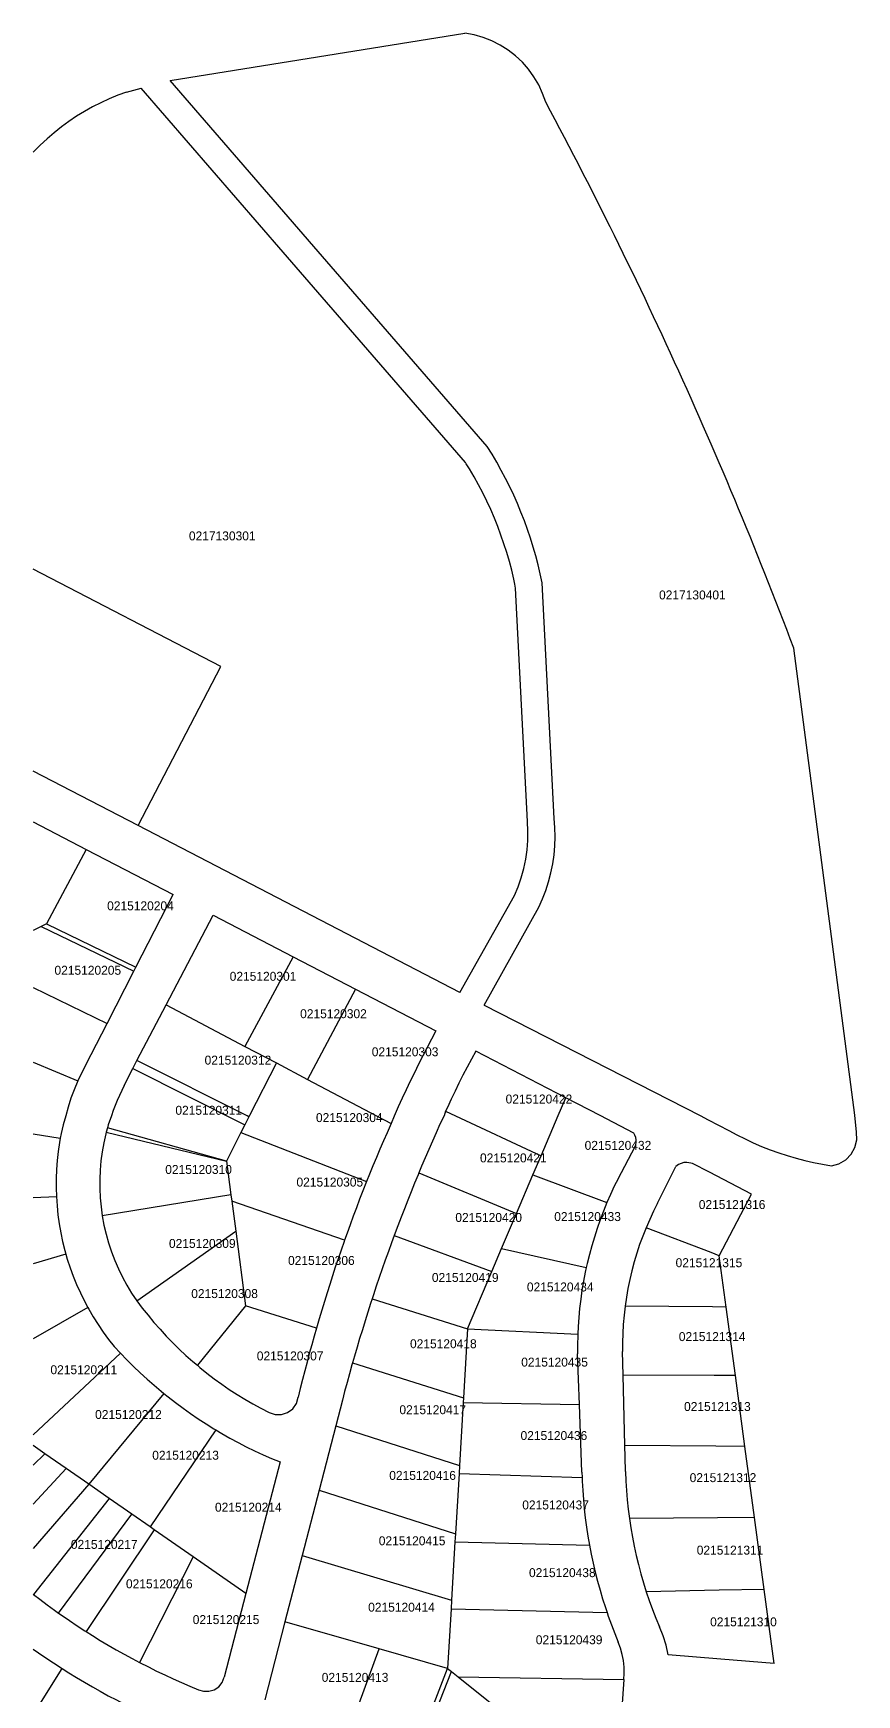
# Model space of a CAD drawing. Header units: inches. Extents: x 3124125 to 3125044, y 10078088 to 10081790.
# Drawn here: x 3124125 to 3125044, y 10079935 to 10081790 of the extents above; entities that cross this region are included whole.
import ezdxf

# ---------------------------------------------------------------- set-up
doc = ezdxf.new("R2010")
doc.units = ezdxf.units.IN
doc.header["$MEASUREMENT"] = 0
doc.layers.add('labels', color=10, linetype='Continuous')
doc.layers.add('parcels', color=10, linetype='Continuous')

msp = doc.modelspace()

# ---------------------------------------------------------------- linework, layer by layer
at = {"layer": 'parcels', "color": 7}
for p, q in [((3124277.583333, 10081737.333333), (3124606.583333, 10081790.25)), ((3124229.083333, 10081724.583333), (3124245.25, 10081728.833333)), ((3124403.916667, 10081545.666667), (3124245.25, 10081728.833333)), ((3124442.833333, 10081546.583333), (3124277.583333, 10081737.333333)), ((3124607.166667, 10081311.083333), (3124403.916667, 10081545.666667)), ((3124631.5, 10081328.833333), (3124442.833333, 10081546.583333)), ((3124608.166667, 10081309.5), (3124607.166667, 10081311.083333)), ((3124663, 10081170.583333), (3124662.25, 10081175)), ((3124706, 10080913.416667), (3124692.833333, 10081176.5)), ((3124676.5, 10080910.083333), (3124663, 10081170.583333)), ((3125041.666667, 10080582.083333), (3124973.583333, 10081103.5)), ((3124241.916667, 10080905.75), (3124125, 10080966.5)), ((3124125, 10080909.666667), (3124184, 10080878.75)), ((3124600.75, 10080719.333333), (3124241.916667, 10080905.75)), ((3124184, 10080878.75), (3124139.833333, 10080795.75)), ((3124184, 10080878.75), (3124281.083333, 10080828.5)), ((3124239.583333, 10080747.333333), (3124281.083333, 10080828.5)), ((3124600.75, 10080719.333333), (3124661.916667, 10080827.5)), ((3124273.416667, 10080705.25), (3124325.583333, 10080805.5)), ((3124325.583333, 10080805.5), (3124415, 10080759.083333)), ((3124628.083333, 10080705.166667), (3124688.916667, 10080814.5)), ((3124133.916667, 10080792.833333), (3124125, 10080788.416667)), ((3124139.833333, 10080795.75), (3124133.916667, 10080792.833333)), ((3124133.916667, 10080792.833333), (3124237.25, 10080742.833333)), ((3124139.833333, 10080795.75), (3124239.583333, 10080747.333333)), ((3124237.25, 10080742.833333), (3124239.583333, 10080747.333333)), ((3124415, 10080759.083333), (3124361.166667, 10080659)), ((3124415, 10080759.083333), (3124484.583333, 10080723)), ((3124207.5, 10080684.583333), (3124237.25, 10080742.833333)), ((3124125, 10080724.833333), (3124207.5, 10080684.583333)), ((3124484.583333, 10080723), (3124431.083333, 10080622.166667)), ((3124484.583333, 10080723), (3124574.333333, 10080676.5)), ((3124240.583333, 10080643.25), (3124273.416667, 10080705.25)), ((3124273.416667, 10080705.25), (3124361.166667, 10080659)), ((3124628.083333, 10080705.166667), (3124869.083333, 10080581.833333)), ((3124183.833333, 10080638.25), (3124207.5, 10080684.583333)), ((3124361.166667, 10080659), (3124396.25, 10080640.5)), ((3124719.083333, 10080601.75), (3124618.833333, 10080653.5)), ((3124125, 10080641.333333), (3124174.916667, 10080620.666667)), ((3124226.583333, 10080615.25), (3124236.083333, 10080634.25)), ((3124236.083333, 10080634.25), (3124240.583333, 10080643.25)), ((3124236.083333, 10080634.25), (3124360.916667, 10080571.5)), ((3124363.583333, 10080581.5), (3124240.583333, 10080643.25)), ((3124396.25, 10080640.5), (3124366.083333, 10080581.833333)), ((3124396.25, 10080640.5), (3124431.083333, 10080622.166667)), ((3124431.083333, 10080622.166667), (3124508.083333, 10080581.583333)), ((3124710.583333, 10080581.75), (3124719.083333, 10080601.75)), ((3124757.583333, 10080581.75), (3124719.083333, 10080601.75)), ((3124365.416667, 10080580.5), (3124360.916667, 10080571.5)), ((3124365.416667, 10080580.5), (3124363.583333, 10080581.5)), ((3124366.083333, 10080581.833333), (3124365.416667, 10080580.5)), ((3124508.083333, 10080581.583333), (3124524.25, 10080573.083333)), ((3124527.833333, 10080581.083333), (3124524.25, 10080573.083333)), ((3124585.083333, 10080586.75), (3124583.333333, 10080581.583333)), ((3124585.083333, 10080586.75), (3124596.083333, 10080581.5)), ((3124596.083333, 10080581.5), (3124691.5, 10080536.833333)), ((3124691.5, 10080536.833333), (3124710.583333, 10080581.75)), ((3124795.166667, 10080562.25), (3124757.583333, 10080581.75)), ((3124869.083333, 10080581.833333), (3124877.916667, 10080577.166667)), ((3125043.416667, 10080563.333333), (3125041.666667, 10080582.083333)), ((3124125, 10080561.416667), (3124155.166667, 10080556.666667)), ((3124207.75, 10080568.166667), (3124206.416667, 10080563.25)), ((3124206.416667, 10080563.25), (3124340.583333, 10080530.75)), ((3124340.583333, 10080530.75), (3124207.75, 10080568.166667)), ((3124356.583333, 10080562.916667), (3124340.583333, 10080530.75)), ((3124360.916667, 10080571.5), (3124356.583333, 10080562.916667)), ((3124356.583333, 10080562.916667), (3124496.916667, 10080508.166667)), ((3124877.916667, 10080577.166667), (3124901.166667, 10080565)), ((3124777.416667, 10080511.25), (3124796.416667, 10080547.333333)), ((3124796.416667, 10080547.333333), (3124797.416667, 10080549.25)), ((3124340.583333, 10080530.75), (3124345.5, 10080493.416667)), ((3124682.5, 10080515.666667), (3124691.5, 10080536.833333)), ((3124821.583333, 10080484.083333), (3124842.083333, 10080524.916667)), ((3124860.666667, 10080528.083333), (3124858.583333, 10080528.75)), ((3124879.333333, 10080518.416667), (3124860.666667, 10080528.083333)), ((3124555.25, 10080517.916667), (3124664.083333, 10080472.25)), ((3124664.083333, 10080472.25), (3124682.5, 10080515.666667)), ((3124682.5, 10080515.666667), (3124765, 10080484.583333)), ((3124926.166667, 10080494.083333), (3124879.333333, 10080518.416667)), ((3124125, 10080490.166667), (3124150.833333, 10080491.25)), ((3124345.5, 10080493.416667), (3124202, 10080469.666667)), ((3124345.5, 10080493.416667), (3124346.416667, 10080486.333333)), ((3124346.416667, 10080486.333333), (3124350.833333, 10080452.583333)), ((3124472.25, 10080442.5), (3124346.416667, 10080486.333333)), ((3124890.416667, 10080425.333333), (3124926.166667, 10080494.083333)), ((3124647.5, 10080433.166667), (3124664.083333, 10080472.25)), ((3124240.666667, 10080374.75), (3124350.833333, 10080452.583333)), ((3124350.833333, 10080452.583333), (3124361.833333, 10080369.25)), ((3124812.75, 10080465.916667), (3124808.75, 10080456.583333)), ((3124881.416667, 10080428.833333), (3124808.75, 10080456.583333)), ((3124527.833333, 10080448), (3124636.583333, 10080407.583333)), ((3124636.583333, 10080407.583333), (3124647.5, 10080433.166667)), ((3124647.5, 10080433.166667), (3124742, 10080412)), ((3124161.416667, 10080427.083333), (3124125, 10080416.333333)), ((3124890.416667, 10080425.333333), (3124881.416667, 10080428.833333)), ((3124898.166667, 10080368), (3124890.416667, 10080425.333333)), ((3124609.5, 10080343.75), (3124636.583333, 10080407.583333)), ((3124503.166667, 10080377.25), (3124609.5, 10080343.75)), ((3124185.833333, 10080367.5), (3124125, 10080332.416667)), ((3124361.833333, 10080369.25), (3124308.083333, 10080303)), ((3124440.833333, 10080344.25), (3124361.833333, 10080369.25)), ((3124882.833333, 10080368.083333), (3124785.25, 10080368.833333)), ((3124898.166667, 10080368), (3124882.833333, 10080368.083333)), ((3124908.416667, 10080291.416667), (3124898.166667, 10080368)), ((3124609.5, 10080343.75), (3124604.916667, 10080266.666667)), ((3124609.5, 10080343.75), (3124732.583333, 10080337.833333)), ((3124215.333333, 10080324), (3124222.333333, 10080316.416667)), ((3124125, 10080225.416667), (3124222.333333, 10080316.416667)), ((3124481.166667, 10080305.583333), (3124604.916667, 10080266.666667)), ((3124734.333333, 10080259.25), (3124732.333333, 10080315.75)), ((3124783.083333, 10080291.833333), (3124782.416667, 10080318.333333)), ((3124884.666667, 10080291.5), (3124783.083333, 10080291.833333)), ((3124785.083333, 10080213.333333), (3124783.083333, 10080291.833333)), ((3124908.416667, 10080291.416667), (3124884.666667, 10080291.5)), ((3124919, 10080212.416667), (3124908.416667, 10080291.416667)), ((3124270.666667, 10080271.583333), (3124186.833333, 10080170.25)), ((3124469.833333, 10080264), (3124462.416667, 10080235.25)), ((3124604.916667, 10080266.666667), (3124604.583333, 10080261.333333)), ((3124604.583333, 10080261.333333), (3124600.5, 10080190.916667)), ((3124604.583333, 10080261.333333), (3124734.333333, 10080259.25)), ((3124737.083333, 10080183.75), (3124734.333333, 10080259.25)), ((3124328.666667, 10080230.833333), (3124255.25, 10080122.583333)), ((3124462.416667, 10080235.25), (3124443.833333, 10080163.416667)), ((3124462.416667, 10080235.25), (3124600.5, 10080190.916667)), ((3124138, 10080204.25), (3124125, 10080213.333333)), ((3124886.5, 10080212.583333), (3124785.083333, 10080213.333333)), ((3124785.416667, 10080200.333333), (3124785.083333, 10080213.333333)), ((3124919, 10080212.416667), (3124886.5, 10080212.583333)), ((3124929.666667, 10080132.916667), (3124919, 10080212.416667)), ((3124125, 10080191.333333), (3124138, 10080204.25)), ((3124161.666667, 10080187.75), (3124138, 10080204.25)), ((3124400.333333, 10080195), (3124362.25, 10080048)), ((3124600.5, 10080190.916667), (3124600, 10080182.25)), ((3124785.833333, 10080184.25), (3124785.416667, 10080200.333333)), ((3124161.666667, 10080187.75), (3124125, 10080147.75)), ((3124186.833333, 10080170.25), (3124125, 10080098.333333)), ((3124186.833333, 10080170.25), (3124161.666667, 10080187.75)), ((3124209.833333, 10080154.166667), (3124186.833333, 10080170.25)), ((3124600, 10080182.25), (3124596, 10080114.916667)), ((3124600, 10080182.25), (3124737.25, 10080177.833333)), ((3124737.083333, 10080183.75), (3124737.25, 10080177.833333)), ((3124209.833333, 10080154.166667), (3124125.416667, 10080047.083333)), ((3124234.916667, 10080136.75), (3124209.833333, 10080154.166667)), ((3124443.833333, 10080163.416667), (3124425, 10080090.583333)), ((3124443.833333, 10080163.416667), (3124596, 10080114.916667)), ((3124153.333333, 10080026.333333), (3124234.916667, 10080136.75)), ((3124255.25, 10080122.583333), (3124234.916667, 10080136.75)), ((3124259.75, 10080119.416667), (3124184.083333, 10080005.583333)), ((3124259.75, 10080119.416667), (3124255.25, 10080122.583333)), ((3124303.416667, 10080089), (3124259.75, 10080119.416667)), ((3124596, 10080114.916667), (3124595.5, 10080105.666667)), ((3124888.416667, 10080132.666667), (3124790.083333, 10080131.916667)), ((3124929.666667, 10080132.916667), (3124888.416667, 10080132.666667)), ((3124940.5, 10080052.75), (3124929.666667, 10080132.916667)), ((3124595.5, 10080105.666667), (3124591.666667, 10080040.666667)), ((3124595.5, 10080105.666667), (3124745.583333, 10080102.083333)), ((3124303.416667, 10080089), (3124243.416667, 10079971.25)), ((3124362.25, 10080048), (3124303.416667, 10080089)), ((3124425, 10080090.583333), (3124405.833333, 10080016.416667)), ((3124425, 10080090.583333), (3124591.666667, 10080040.666667)), ((3124125, 10080047.416667), (3124125.416667, 10080047.083333)), ((3124362.25, 10080048), (3124338.083333, 10079954.75)), ((3124591.666667, 10080040.666667), (3124591.083333, 10080031)), ((3124890.333333, 10080051.75), (3124808.833333, 10080050.166667)), ((3124940.5, 10080052.75), (3124890.333333, 10080051.75)), ((3124951.583333, 10079969.916667), (3124940.5, 10080052.75)), ((3124591.083333, 10080031), (3124587.166667, 10079964.583333)), ((3124591.083333, 10080031), (3124765.166667, 10080026.916667)), ((3124765.166667, 10080026.916667), (3124766.583333, 10080022.666667)), ((3124405.833333, 10080016.416667), (3124383.333333, 10079929.25)), ((3124510.833333, 10079986.333333), (3124405.833333, 10080016.416667)), ((3124473.25, 10079883.166667), (3124510.833333, 10079986.333333)), ((3124587.166667, 10079964.583333), (3124510.833333, 10079986.333333)), ((3124892.083333, 10079974.916667), (3124833.5, 10079979.833333)), ((3124951.583333, 10079969.916667), (3124892.083333, 10079974.916667)), ((3124125, 10079912.666667), (3124157.083333, 10079964.5)), ((3124546.333333, 10079857.75), (3124587.166667, 10079964.583333)), ((3124550.583333, 10079856.25), (3124591.666667, 10079961)), ((3124587.166667, 10079964.583333), (3124591.666667, 10079961)), ((3124591.666667, 10079961), (3124599.166667, 10079955)), ((3124599.166667, 10079955), (3124783.75, 10079952.083333)), ((3124599.166667, 10079955), (3124664.833333, 10079902.25)), ((3124783.75, 10079952.083333), (3124781.583333, 10079920.25))]:
    msp.add_line(p, q, dxfattribs=at)
for points in [[(3124696.833333, 10081713.25), (3124693.333333, 10081723.083333), (3124689, 10081732.583333), (3124683.666667, 10081741.583333), (3124677.583333, 10081750.083333), (3124670.666667, 10081757.916667), (3124663.083333, 10081765.083333), (3124654.833333, 10081771.416667), (3124646, 10081777), (3124636.666667, 10081781.75), (3124626.916667, 10081785.5), (3124616.916667, 10081788.333333), (3124606.583333, 10081790.25)], [(3124229.083333, 10081724.583333), (3124219.333333, 10081721), (3124209.75, 10081717), (3124200.416667, 10081712.666667), (3124191.166667, 10081708), (3124182.166667, 10081702.916667), (3124173.333333, 10081697.5), (3124164.75, 10081691.75), (3124156.416667, 10081685.583333), (3124148.25, 10081679.166667), (3124140.416667, 10081672.5), (3124132.833333, 10081665.416667), (3124125.583333, 10081658.083333), (3124125, 10081657.5)], [(3124778.25, 10081554.5), (3124773.5, 10081564.25), (3124768.5, 10081574.25), (3124763.5, 10081584.25), (3124758.5, 10081594.25), (3124753.5, 10081604.25), (3124748.416667, 10081614.166667), (3124743.416667, 10081624.166667), (3124738.333333, 10081634.083333), (3124733.166667, 10081644), (3124728.083333, 10081653.916667), (3124722.916667, 10081663.833333), (3124717.75, 10081673.75), (3124712.5, 10081683.666667), (3124707.333333, 10081693.5), (3124702.083333, 10081703.333333), (3124696.833333, 10081713.25)], [(3124858.916667, 10081382.416667), (3124854.416667, 10081392.5), (3124849.833333, 10081402.75), (3124845.166667, 10081412.916667), (3124840.583333, 10081423.083333), (3124835.916667, 10081433.166667), (3124831.25, 10081443.333333), (3124826.583333, 10081453.5), (3124821.833333, 10081463.583333), (3124817.083333, 10081473.75), (3124812.333333, 10081483.833333), (3124807.583333, 10081493.916667), (3124802.75, 10081504), (3124797.916667, 10081514.083333), (3124793.083333, 10081524.166667), (3124788.166667, 10081534.166667), (3124783.333333, 10081544.25), (3124778.25, 10081554.5)], [(3124973.583333, 10081103.5), (3124969.583333, 10081113.916667), (3124965.666667, 10081124.333333), (3124961.666667, 10081134.75), (3124957.583333, 10081145.166667), (3124953.583333, 10081155.583333), (3124949.5, 10081166), (3124945.416667, 10081176.416667), (3124941.333333, 10081186.833333), (3124937.166667, 10081197.166667), (3124933, 10081207.5), (3124928.833333, 10081217.916667), (3124924.666667, 10081228.25), (3124920.416667, 10081238.583333), (3124916.166667, 10081248.916667), (3124911.916667, 10081259.25), (3124907.666667, 10081269.583333), (3124903.333333, 10081279.833333), (3124899, 10081290.166667), (3124894.583333, 10081300.416667), (3124890.25, 10081310.666667), (3124885.833333, 10081320.916667), (3124881.416667, 10081331.25), (3124877, 10081341.416667), (3124872.5, 10081351.666667), (3124868, 10081361.916667), (3124863.5, 10081372.166667), (3124858.916667, 10081382.416667)], [(3124692.833333, 10081176.5), (3124690.666667, 10081186.583333), (3124688.25, 10081196.666667), (3124685.666667, 10081206.666667), (3124682.75, 10081216.583333), (3124679.75, 10081226.416667), (3124676.416667, 10081236.166667), (3124672.916667, 10081245.916667), (3124669.166667, 10081255.5), (3124665.166667, 10081265.083333), (3124661, 10081274.5), (3124656.583333, 10081283.833333), (3124652, 10081293.083333), (3124647.166667, 10081302.166667), (3124642.166667, 10081311.166667), (3124636.916667, 10081320.083333), (3124631.5, 10081328.833333)], [(3124662.25, 10081175), (3124661.333333, 10081180.583333), (3124658.916667, 10081190.583333), (3124656.25, 10081200.5), (3124653.333333, 10081210.333333), (3124650.166667, 10081220.083333), (3124646.833333, 10081229.833333), (3124643.25, 10081239.416667), (3124639.416667, 10081248.916667), (3124635.333333, 10081258.333333), (3124631, 10081267.666667), (3124626.5, 10081276.916667), (3124621.75, 10081286), (3124616.833333, 10081295), (3124611.666667, 10081303.916667), (3124608.166667, 10081309.5)], [(3124241.916667, 10080905.75), (3124334.333333, 10081083), (3124125, 10081191.75)], [(3124688.916667, 10080814.5), (3124693.166667, 10080823.75), (3124696.833333, 10080833.25), (3124700, 10080842.916667), (3124702.583333, 10080852.75), (3124704.583333, 10080862.75), (3124706.083333, 10080872.833333), (3124706.916667, 10080882.916667), (3124707.166667, 10080893.083333), (3124706.916667, 10080903.25), (3124706, 10080913.416667)], [(3124661.916667, 10080827.5), (3124666, 10080837.333333), (3124669.416667, 10080847.333333), (3124672.25, 10080857.5), (3124674.416667, 10080867.916667), (3124675.916667, 10080878.333333), (3124676.75, 10080888.916667), (3124676.916667, 10080899.5), (3124676.5, 10080910.083333)], [(3124574.333333, 10080676.5), (3124569.333333, 10080667.166667), (3124564.416667, 10080657.833333), (3124559.583333, 10080648.416667), (3124554.833333, 10080639), (3124550.166667, 10080629.583333), (3124545.583333, 10080620.083333), (3124541, 10080610.583333), (3124536.5, 10080601.083333), (3124532.166667, 10080591.5), (3124527.833333, 10080581.083333)], [(3124618.833333, 10080653.5), (3124613.916667, 10080644.75), (3124609.083333, 10080635.916667), (3124604.416667, 10080627), (3124599.916667, 10080618.083333), (3124595.583333, 10080609.083333), (3124591.333333, 10080600), (3124587.25, 10080590.833333), (3124585.083333, 10080586.75)], [(3124183.833333, 10080638.25), (3124179, 10080629.25), (3124174.916667, 10080620.666667)], [(3124174.916667, 10080620.666667), (3124170.583333, 10080610.583333), (3124167.083333, 10080601.083333), (3124163.916667, 10080591.333333), (3124161.333333, 10080581.5)], [(3124226.583333, 10080615.25), (3124223.75, 10080609.75), (3124221.083333, 10080604.25), (3124218.666667, 10080598.666667), (3124216.333333, 10080593), (3124214.25, 10080587.25), (3124212.333333, 10080581.5)], [(3124161.333333, 10080581.5), (3124158.25, 10080571.5), (3124156.083333, 10080561.666667), (3124155.166667, 10080556.666667)], [(3124212.333333, 10080581.5), (3124208.666667, 10080571.416667), (3124207.75, 10080568.166667)], [(3124583.333333, 10080581.583333), (3124578.583333, 10080572), (3124574.416667, 10080562.666667), (3124570.333333, 10080553.333333), (3124566.25, 10080544), (3124562.166667, 10080534.583333), (3124558.25, 10080525.166667), (3124555.25, 10080517.916667)], [(3124206.416667, 10080563.25), (3124205.916667, 10080561.5), (3124203.666667, 10080551.416667), (3124201.833333, 10080541.333333), (3124200.5, 10080531.083333), (3124199.583333, 10080520.833333), (3124199.166667, 10080510.583333), (3124199.166667, 10080500.25), (3124199.666667, 10080490), (3124200.583333, 10080479.75), (3124202, 10080469.666667)], [(3124524.25, 10080573.083333), (3124519.666667, 10080562.666667), (3124515.666667, 10080553.5), (3124511.666667, 10080544.25), (3124507.833333, 10080534.916667), (3124503.916667, 10080525.666667), (3124500.166667, 10080516.333333), (3124496.916667, 10080508.166667)], [(3124797.416667, 10080549.25), (3124797.75, 10080552.25), (3124797.666667, 10080554.833333), (3124797.166667, 10080557.416667), (3124796.333333, 10080559.916667), (3124795.166667, 10080562.25)], [(3124901.166667, 10080565), (3124910.083333, 10080560.166667), (3124919.166667, 10080555.666667), (3124928.333333, 10080551.416667), (3124937.666667, 10080547.416667), (3124947.083333, 10080543.666667), (3124956.666667, 10080540.25), (3124966.25, 10080537.083333), (3124976, 10080534.25), (3124985.75, 10080531.666667), (3124995.666667, 10080529.333333), (3125005.583333, 10080527.333333), (3125015.583333, 10080525.583333)], [(3125015.583333, 10080525.583333), (3125023.916667, 10080527.916667), (3125031.416667, 10080532.333333), (3125037.5, 10080538.583333), (3125041.666667, 10080546.166667), (3125043.75, 10080554.666667), (3125043.416667, 10080563.333333)], [(3124155.166667, 10080556.666667), (3124154.25, 10080551.666667), (3124152.833333, 10080541.666667), (3124151.666667, 10080531.583333), (3124150.916667, 10080521.5), (3124150.5, 10080511.416667), (3124150.5, 10080501.25), (3124150.833333, 10080491.25)], [(3124858.583333, 10080528.75), (3124854.25, 10080529.5), (3124851, 10080529.25), (3124847.833333, 10080528.416667), (3124844.916667, 10080527), (3124842.083333, 10080524.916667)], [(3124496.916667, 10080508.166667), (3124492.75, 10080497.583333), (3124489.083333, 10080488.25), (3124485.5, 10080478.833333), (3124482, 10080469.416667), (3124478.5, 10080459.916667), (3124475.083333, 10080450.5), (3124472.25, 10080442.5)], [(3124555.25, 10080517.916667), (3124554.333333, 10080515.75), (3124550.416667, 10080506.25), (3124546.583333, 10080496.75), (3124542.833333, 10080487.25), (3124539.083333, 10080477.75), (3124535.416667, 10080468.25), (3124531.75, 10080458.666667), (3124527.833333, 10080448)], [(3124777.416667, 10080511.25), (3124773.25, 10080503), (3124769, 10080493.75), (3124765, 10080484.583333)], [(3124150.833333, 10080491.25), (3124151.5, 10080481.083333), (3124152.5, 10080471), (3124153.916667, 10080460.916667), (3124155.666667, 10080451), (3124157.75, 10080441.083333), (3124160.25, 10080431.25), (3124161.416667, 10080427.083333)], [(3124202, 10080469.666667), (3124203.916667, 10080459.416667), (3124206.25, 10080449.416667), (3124209, 10080439.5), (3124212.25, 10080429.75), (3124215.916667, 10080420.083333), (3124220, 10080410.666667), (3124224.5, 10080401.416667), (3124229.416667, 10080392.333333), (3124234.75, 10080383.583333), (3124240.666667, 10080374.75)], [(3124765, 10080484.583333), (3124761.083333, 10080475), (3124757.5, 10080465.5), (3124754.083333, 10080455.833333), (3124751, 10080446.166667), (3124748.083333, 10080436.416667), (3124745.416667, 10080426.583333), (3124743, 10080416.666667), (3124742, 10080412)], [(3124821.583333, 10080484.083333), (3124817, 10080475.083333), (3124812.75, 10080465.916667)], [(3124808.75, 10080456.583333), (3124805, 10080447.166667), (3124801.5, 10080437.666667), (3124798.333333, 10080428.083333), (3124795.416667, 10080418.333333), (3124792.833333, 10080408.583333), (3124790.5, 10080398.75), (3124788.5, 10080388.833333), (3124786.75, 10080378.833333), (3124785.25, 10080368.833333)], [(3124472.25, 10080442.5), (3124471.75, 10080441), (3124468.416667, 10080431.5), (3124465.166667, 10080422), (3124462, 10080412.416667), (3124458.833333, 10080402.916667), (3124455.75, 10080393.333333), (3124452.75, 10080383.666667), (3124449.75, 10080374.083333), (3124446.833333, 10080364.5), (3124443.916667, 10080354.833333), (3124440.833333, 10080344.25)], [(3124527.833333, 10080448), (3124524.666667, 10080439.5), (3124521.166667, 10080429.916667), (3124517.75, 10080420.25), (3124514.416667, 10080410.583333), (3124511.083333, 10080401), (3124507.75, 10080391.25), (3124504.583333, 10080381.583333), (3124503.166667, 10080377.25)], [(3124161.416667, 10080427.083333), (3124163, 10080421.5), (3124166.166667, 10080411.916667), (3124169.583333, 10080402.333333), (3124173.416667, 10080393), (3124177.583333, 10080383.75), (3124182, 10080374.666667), (3124185.833333, 10080367.5)], [(3124742, 10080412), (3124740.833333, 10080406.75), (3124738.916667, 10080396.75), (3124737.166667, 10080386.75), (3124735.75, 10080376.666667), (3124734.583333, 10080366.5), (3124733.583333, 10080356.416667), (3124732.916667, 10080346.25), (3124732.583333, 10080337.833333)], [(3124240.666667, 10080374.75), (3124246.583333, 10080366.75), (3124253.083333, 10080358.75)], [(3124503.166667, 10080377.25), (3124501.416667, 10080371.833333), (3124498.25, 10080362.166667), (3124495.166667, 10080352.416667), (3124492.166667, 10080342.583333), (3124489.166667, 10080332.833333), (3124486.25, 10080323.083333), (3124483.416667, 10080313.25), (3124481.166667, 10080305.583333)], [(3124185.833333, 10080367.5), (3124186.833333, 10080365.75), (3124191.916667, 10080357), (3124197.333333, 10080348.416667), (3124203, 10080340.083333), (3124209, 10080331.916667), (3124215.333333, 10080324)], [(3124253.083333, 10080358.75), (3124259.666667, 10080350.833333), (3124266.416667, 10080343.166667), (3124273.416667, 10080335.583333), (3124280.5, 10080328.25), (3124287.833333, 10080321.083333), (3124295.333333, 10080314), (3124303, 10080307.25), (3124308.083333, 10080303)], [(3124785.25, 10080368.833333), (3124784.083333, 10080358.75), (3124783.25, 10080348.666667), (3124782.666667, 10080338.583333), (3124782.416667, 10080328.5), (3124782.416667, 10080318.333333)], [(3124440.833333, 10080344.25), (3124438.333333, 10080335.5), (3124435.666667, 10080325.833333), (3124433, 10080316.083333), (3124430.416667, 10080306.333333), (3124427.833333, 10080296.666667), (3124425.333333, 10080286.916667), (3124422.916667, 10080277.083333), (3124420.583333, 10080267.333333)], [(3124732.583333, 10080337.833333), (3124732.5, 10080336.083333), (3124732.25, 10080325.916667), (3124732.333333, 10080315.75)], [(3124222.333333, 10080316.416667), (3124229.5, 10080308.916667), (3124236.833333, 10080301.666667), (3124244.333333, 10080294.5), (3124252, 10080287.583333), (3124259.75, 10080280.75), (3124267.666667, 10080274.083333), (3124270.666667, 10080271.583333)], [(3124308.083333, 10080303), (3124310.833333, 10080300.583333), (3124318.833333, 10080294.166667), (3124327, 10080287.916667), (3124335.333333, 10080281.916667), (3124343.75, 10080276.083333), (3124352.416667, 10080270.5), (3124361.083333, 10080265.083333), (3124370, 10080259.916667), (3124378.916667, 10080254.916667), (3124388.083333, 10080250.25)], [(3124481.166667, 10080305.583333), (3124480.583333, 10080303.416667), (3124477.833333, 10080293.583333), (3124475.083333, 10080283.75), (3124472.416667, 10080273.833333), (3124469.833333, 10080264)], [(3124270.666667, 10080271.583333), (3124275.666667, 10080267.583333), (3124283.833333, 10080261.25), (3124292.166667, 10080255.083333), (3124300.583333, 10080249.083333), (3124309.083333, 10080243.25), (3124317.75, 10080237.583333), (3124326.5, 10080232.083333), (3124328.666667, 10080230.833333)], [(3124388.083333, 10080250.25), (3124394.833333, 10080247.916667), (3124402.083333, 10080247.833333), (3124408.833333, 10080250.083333), (3124414.583333, 10080254.5), (3124418.666667, 10080260.416667), (3124420.583333, 10080267.333333)], [(3124328.666667, 10080230.833333), (3124335.416667, 10080226.833333), (3124344.416667, 10080221.666667), (3124353.5, 10080216.75), (3124362.666667, 10080212), (3124371.916667, 10080207.5), (3124381.333333, 10080203.083333), (3124390.75, 10080198.916667), (3124400.333333, 10080195)], [(3124737.25, 10080177.833333), (3124737.416667, 10080173.416667), (3124738, 10080163.166667), (3124738.833333, 10080152.916667), (3124739.75, 10080142.75), (3124740.916667, 10080132.5), (3124742.333333, 10080122.333333), (3124743.833333, 10080112.166667), (3124745.583333, 10080102.083333)], [(3124785.833333, 10080184.25), (3124786.166667, 10080173.75), (3124786.833333, 10080163.25), (3124787.666667, 10080152.75), (3124788.75, 10080142.333333), (3124790.083333, 10080131.916667)], [(3124790.083333, 10080131.916667), (3124791.666667, 10080121.5), (3124793.416667, 10080111.166667), (3124795.416667, 10080100.916667), (3124797.666667, 10080090.666667), (3124800.083333, 10080080.416667), (3124802.833333, 10080070.25), (3124805.666667, 10080060.166667), (3124808.833333, 10080050.166667)], [(3124745.583333, 10080102.083333), (3124747.583333, 10080091.916667), (3124749.75, 10080081.916667), (3124752.083333, 10080071.916667), (3124754.583333, 10080061.916667), (3124757.333333, 10080052), (3124760.166667, 10080042.166667), (3124763.333333, 10080032.416667), (3124765.166667, 10080026.916667)], [(3124125.416667, 10080047.083333), (3124132.333333, 10080041.75), (3124140.5, 10080035.583333), (3124148.75, 10080029.583333), (3124153.333333, 10080026.333333)], [(3124808.833333, 10080050.166667), (3124812.166667, 10080040.25), (3124815.75, 10080030.333333), (3124819.583333, 10080020.583333), (3124823.583333, 10080010.833333)], [(3124153.333333, 10080026.333333), (3124157.083333, 10080023.666667), (3124165.5, 10080017.833333), (3124174, 10080012.166667), (3124182.5, 10080006.583333), (3124184.083333, 10080005.583333)], [(3124766.583333, 10080022.666667), (3124770.083333, 10080013), (3124773.75, 10080003.416667), (3124777.583333, 10079993.833333)], [(3124184.083333, 10080005.583333), (3124191.166667, 10080001.083333), (3124199.833333, 10079995.75), (3124208.666667, 10079990.5), (3124217.5, 10079985.416667), (3124226.416667, 10079980.416667), (3124235.333333, 10079975.5), (3124243.416667, 10079971.25)], [(3124833.5, 10079979.833333), (3124831.166667, 10079990.416667), (3124827.833333, 10080000.833333), (3124823.583333, 10080010.833333)], [(3124125, 10079986.166667), (3124130.833333, 10079982), (3124139.166667, 10079976.25), (3124147.666667, 10079970.583333), (3124157.083333, 10079964.5)], [(3124783.75, 10079952.083333), (3124784.25, 10079958.75), (3124784.166667, 10079966), (3124783.416667, 10079973.166667), (3124782.083333, 10079980.166667), (3124780.083333, 10079987.083333), (3124777.583333, 10079993.833333)], [(3124243.416667, 10079971.25), (3124253.5, 10079966.083333), (3124262.666667, 10079961.5), (3124271.916667, 10079957.166667), (3124281.166667, 10079952.833333), (3124290.5, 10079948.666667), (3124299.833333, 10079944.666667), (3124309.333333, 10079940.75)], [(3124157.083333, 10079964.5), (3124164.75, 10079959.583333), (3124173.416667, 10079954.25), (3124182.166667, 10079949.083333), (3124191, 10079943.916667), (3124199.833333, 10079938.916667), (3124208.75, 10079934), (3124217.75, 10079929.25), (3124225.416667, 10079925.25)], [(3124309.333333, 10079940.75), (3124314.833333, 10079939.166667), (3124321, 10079939), (3124327, 10079940.666667), (3124332.083333, 10079944.083333), (3124335.916667, 10079948.916667), (3124338.083333, 10079954.75)]]:
    msp.add_lwpolyline(points, dxfattribs=at)

# ---------------------------------------------------------------- texts
at = {"layer": 'labels', "color": 7}
for s, p in [('0217130301', (3124298.666667, 10081224)), ('0217130401', (3124823.166667, 10081158.083333)), ('0215120204', (3124207.416667, 10080811)), ('0215120205', (3124148.666667, 10080739)), ('0215120301', (3124344.166667, 10080732.25)), ('0215120302', (3124422.75, 10080690.5)), ('0215120303', (3124502.666667, 10080648)), ('0215120312', (3124316.166667, 10080638.666667)), ('0215120422', (3124652, 10080595.25)), ('0215120311', (3124283.583333, 10080582.666667)), ('0215120304', (3124440.416667, 10080574.5)), ('0215120432', (3124740.166667, 10080543.5)), ('0215120310', (3124272.25, 10080516.583333)), ('0215120421', (3124623.416667, 10080529.5)), ('0215120305', (3124418.666667, 10080502.5)), ('0215121316', (3124867.5, 10080477.416667)), ('0215120420', (3124595.916667, 10080463)), ('0215120433', (3124706.25, 10080464)), ('0215120309', (3124276.416667, 10080434)), ('0215120306', (3124409.25, 10080415)), ('0215121315', (3124841.666667, 10080412.5)), ('0215120419', (3124569.75, 10080396)), ('0215120434', (3124675.75, 10080385.416667)), ('0215120308', (3124301.25, 10080378)), ('0215121314', (3124845.25, 10080330)), ('0215120418', (3124545.333333, 10080322)), ('0215120211', (3124144.166667, 10080293)), ('0215120307', (3124374.416667, 10080308.416667)), ('0215120435', (3124669.416667, 10080301.5)), ('0215120212', (3124194, 10080243)), ('0215120417', (3124533.5, 10080248.333333)), ('0215121313', (3124851.083333, 10080251.916667)), ('0215120436', (3124668.666667, 10080219.5)), ('0215120213', (3124257.75, 10080197.5)), ('0215120416', (3124522.166667, 10080175)), ('0215121312', (3124857.333333, 10080172.5)), ('0215120437', (3124670.583333, 10080142)), ('0215120214', (3124327.75, 10080139.5)), ('0215120217', (3124167, 10080098)), ('0215120415', (3124510.5, 10080102)), ('0215121311', (3124865.25, 10080091.583333)), ('0215120216', (3124228.416667, 10080054)), ('0215120438', (3124678.083333, 10080066.416667)), ('0215120215', (3124302.916667, 10080014)), ('0215120414', (3124498.666667, 10080027.833333)), ('0215121310', (3124880.166667, 10080011.5)), ('0215120439', (3124685.666667, 10079991.5)), ('0215120413', (3124446.833333, 10079949.5))]:
    msp.add_text(s, height=10, dxfattribs=at).set_placement(p)

doc.saveas('drawing.dxf')
